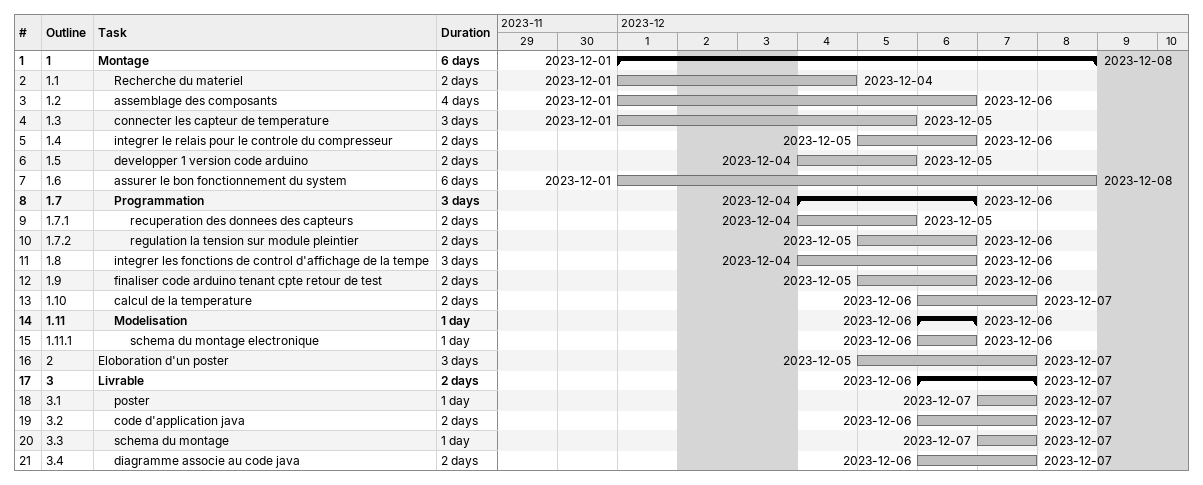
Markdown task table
| ID | WBS | Task | Duration | Start | Finish |
|---|---|---|---|---|---|
| 1 | 1 | **Montage** | 6d | 2023-12-01 | 2023-12-08 |
| 2 | 1.1 | Recherche du materiel | 2d | 2023-12-01 | 2023-12-04 |
| 3 | 1.2 | assemblage des composants | 4d | 2023-12-01 | 2023-12-06 |
| 4 | 1.3 | connecter les capteur de temperature | 3d | 2023-12-01 | 2023-12-05 |
| 5 | 1.4 | integrer le relais pour le controle du compresseur | 2d | 2023-12-05 | 2023-12-06 |
| 6 | 1.5 | developper 1 version code arduino | 2d | 2023-12-04 | 2023-12-05 |
| 7 | 1.6 | assurer le bon fonctionnement du system | 6d | 2023-12-01 | 2023-12-08 |
| 8 | 1.7 | **Programmation** | 3d | 2023-12-04 | 2023-12-06 |
| 9 | 1.7.1 | recuperation des donnees des capteurs | 2d | 2023-12-04 | 2023-12-05 |
| 10 | 1.7.2 | regulation la tension sur module pleintier | 2d | 2023-12-05 | 2023-12-06 |
| 11 | 1.8 | integrer les fonctions de control d'affichage de la tempe | 3d | 2023-12-04 | 2023-12-06 |
| 12 | 1.9 | finaliser code arduino tenant cpte retour de test | 2d | 2023-12-05 | 2023-12-06 |
| 13 | 1.10 | calcul de la temperature | 2d | 2023-12-06 | 2023-12-07 |
| 14 | 1.11 | **Modelisation** | 1d | 2023-12-06 | 2023-12-06 |
| 15 | 1.11.1 | schema du montage electronique | 1d | 2023-12-06 | 2023-12-06 |
| 16 | 2 | Eloboration d'un poster | 3d | 2023-12-05 | 2023-12-07 |
| 17 | 3 | **Livrable** | 2d | 2023-12-06 | 2023-12-07 |
| 18 | 3.1 | poster | 1d | 2023-12-07 | 2023-12-07 |
| 19 | 3.2 | code d'application java | 2d | 2023-12-06 | 2023-12-07 |
| 20 | 3.3 | schema du montage | 1d | 2023-12-07 | 2023-12-07 |
| 21 | 3.4 | diagramme associe au code java | 2d | 2023-12-06 | 2023-12-07 |
